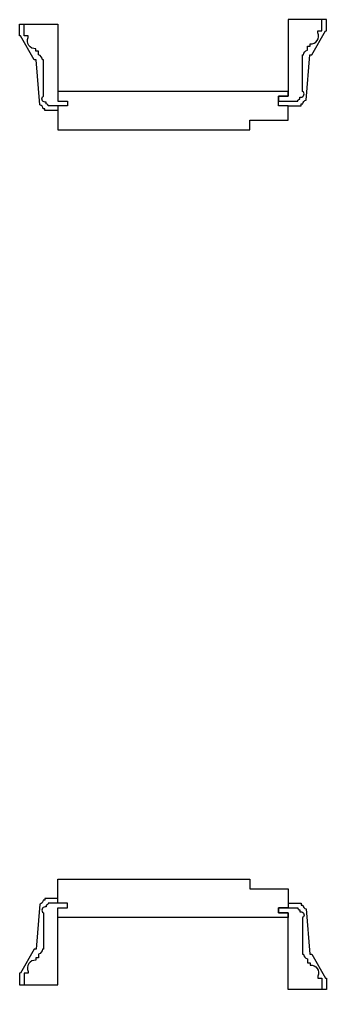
# Model space of a CAD drawing. Header units: millimetres. Extents: x -40 to 280, y -75 to 935.
import ezdxf

# ---------------------------------------------------------------- set-up
doc = ezdxf.new("R2010")
doc.units = ezdxf.units.MM

# ---------------------------------------------------------------- blocks, each defined once
blk = doc.blocks.new('YQB10165917')
at = {"color": 8}
blk.add_lwpolyline([(15, 0), (15, 13.6), (13, 13.6), (13, 15.3, -0.417726), (9.1, 18.6), (-38, 22.5), (-38, 24.5), (-63, 38.9), (-63, 40), (-75, 40), (-75, 35)], format="xyb", dxfattribs=at)
at = {"color": 1}
blk.add_lwpolyline([(-61, 31), (-63, 31), (-63, 35), (-75, 35), (-75, 0), (5, 0), (5, -10), (10, -10), (10, 0), (10, 10, -0.414214), (8, 12), (6, 12), (6, 13.2, 0.002637), (6, 13.2, 0.770832), (0, 15), (-38, 15), (-38, 16, -0.332997), (-43, 20), (-47, 20), (-47, 23), (-49.4, 23, 0.563318)], format="xyb", close=True, dxfattribs=at)

msp = doc.modelspace()

# ---------------------------------------------------------------- linework, layer by layer
at = {"ltscale": 3}
for points in [[(230, 855), (240, 855), (240, 860), (0, 860), (0, 850), (10, 850), (10, 845), (0, 845), (0, 820), (200, 820), (200, 830), (240, 830), (240, 845), (230, 845)], [(230, 5), (240, 5), (240, 0), (0, 0), (0, 10), (10, 10), (10, 15), (0, 15), (0, 40), (200, 40), (200, 30), (240, 30), (240, 10), (230, 10)]]:
    msp.add_lwpolyline(points, close=True, dxfattribs=at)

# ---------------------------------------------------------------- block references
at = {"ltscale": 3, "xscale": -1}
for p, rotation in [((0, 855), 90), ((240, 0), 270)]:
    msp.add_blockref('YQB10165917', p, dxfattribs=dict(at, rotation=rotation))
at = {"ltscale": 3}
for p, rotation in [((240, 860), 270), ((0, 5), 90)]:
    msp.add_blockref('YQB10165917', p, dxfattribs=dict(at, rotation=rotation))

doc.saveas('drawing.dxf')
